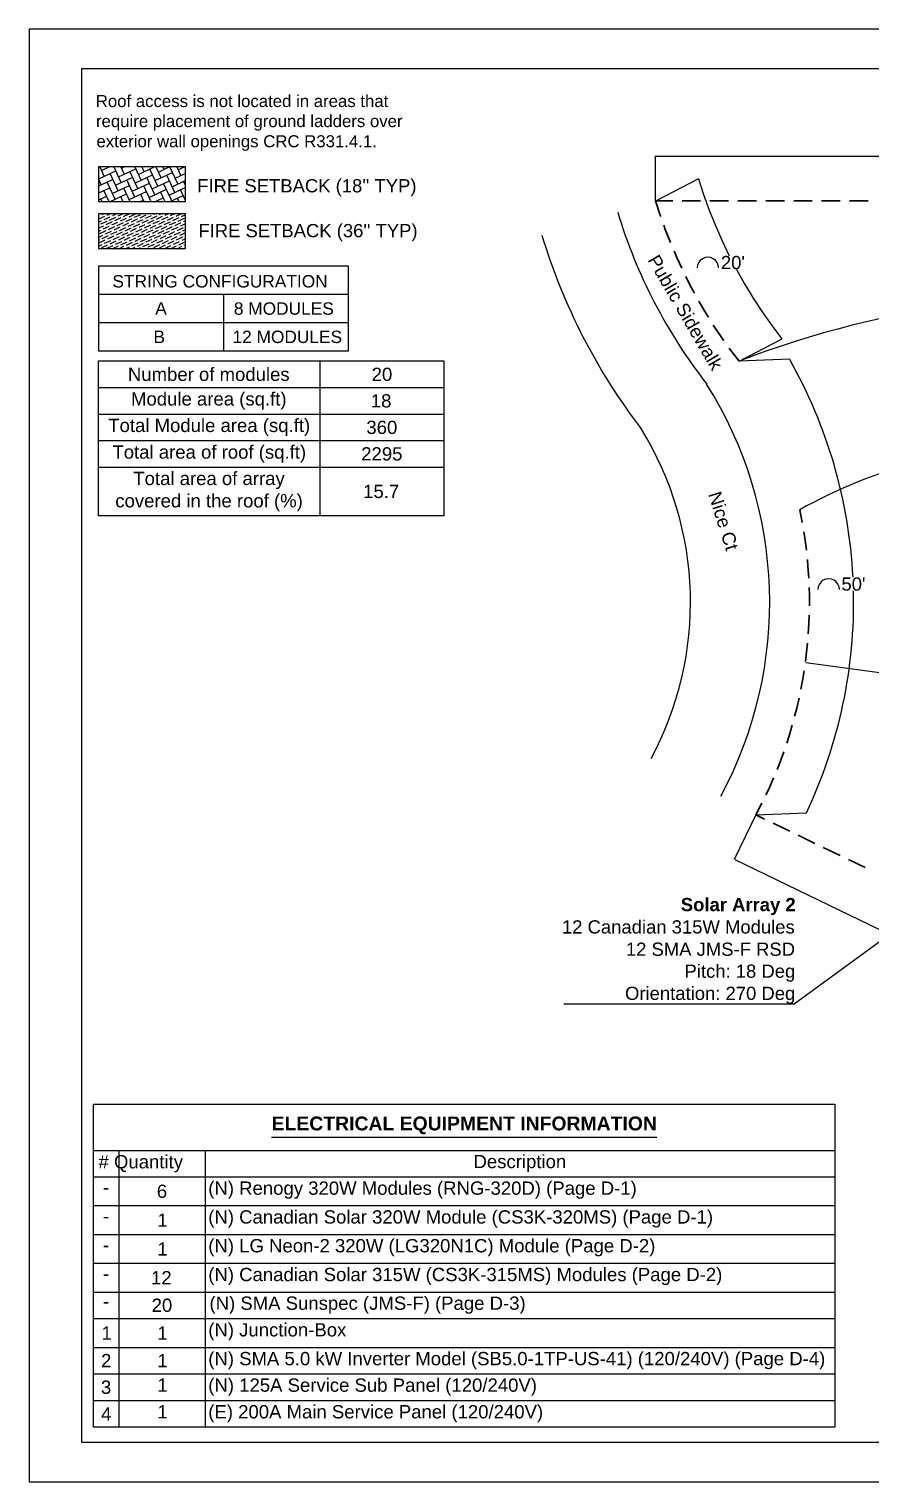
# Model space of a CAD drawing. Header units: millimetres. Extents: x -419 to 20046, y -14642 to 2638.
# Drawn here: x 2136 to 2774, y -9578 to -8478 of the extents above; entities that cross this region are included whole.
import ezdxf

# ---------------------------------------------------------------- set-up
doc = ezdxf.new("R2010")
doc.units = ezdxf.units.MM
doc.layers.add('PDF2_0', color=7, linetype='Continuous', true_color=0x636466)
for name, color, linetype in [('PDF2_PDF2_Geometry', 7, 'Continuous'), ('PDF2_PDF_Geometry', 7, 'Continuous'), ('PDF2_Text', 7, 'Continuous')]:
    doc.layers.add(name, color=color, linetype=linetype)
doc.styles.add('PDF Arial', font='arial.ttf')
doc.styles.add('PDF Arial Bold', font='arialbd.ttf')

msp = doc.modelspace()

# ---------------------------------------------------------------- linework, layer by layer
at = {"layer": 'PDF2_0', "color": 7, "lineweight": 25}
for points in [[(2136.461, -8478.063), (2136.461, -9577.972), (3836.32, -9577.972), (3836.32, -8478.063)], [(2189.227, -8582.232), (2254.707, -8582.232), (2254.707, -8608.933), (2189.227, -8608.933)], [(2189.227, -8617.742), (2254.707, -8617.742), (2254.707, -8644.352), (2189.227, -8644.352)], [(2450.422, -8846.515), (2189.045, -8846.515), (2189.045, -8729.359), (2450.422, -8729.359)], [(2746.583, -9536.558), (2185.14, -9536.558), (2185.14, -9292.073), (2746.583, -9292.073)]]:
    msp.add_lwpolyline(points, close=True, dxfattribs=at)
for points in [[(2610.808, -8608.025), (2610.808, -8574.058)], [(2610.99, -8574.24), (2935.759, -8574.24)], [(2610.899, -8608.025), (2643.412, -8591.132)], [(2643.322, -8591.405), (2647.136, -8603.302), (2651.404, -8615.199), (2656.036, -8626.824), (2661.122, -8638.358), (2666.571, -8649.711)], [(2671.93, -8660.064), (2678.105, -8670.962), (2684.644, -8681.77), (2691.456, -8692.214), (2698.721, -8702.476), (2706.259, -8712.466)], [(2712.435, -8728.087), (2674.109, -8729.45), (2706.532, -8712.557)], [(2356.515, -8729.359), (2356.515, -8846.515)], [(2189.045, -8749.521), (2450.422, -8749.521)], [(2189.045, -8769.592), (2450.422, -8769.592)], [(2189.045, -8789.663), (2450.422, -8789.663)], [(2189.045, -8809.734), (2450.422, -8809.734)], [(2724.241, -8957.587), (2724.241, -8957.496)], [(2724.423, -8957.678), (2828.683, -8971.846)], [(2949.109, -9045.863), (2715.614, -9216.149), (2541.423, -9216.149)], [(2686.733, -9073.018), (2670.386, -9106.803)], [(2686.824, -9072.927), (2725.15, -9071.474)], [(2670.658, -9106.712), (2804.707, -9171.557)], [(2185.14, -9326.948), (2746.583, -9326.948)], [(2204.303, -9326.948), (2204.303, -9536.558)], [(2269.692, -9326.948), (2269.692, -9536.558)], [(2320.097, -9316.867), (2417.001, -9316.867), (2611.807, -9316.867)], [(2185.14, -9347.11), (2746.583, -9347.11)], [(2185.14, -9368.815), (2746.583, -9368.815)], [(2185.14, -9390.612), (2746.583, -9390.612)], [(2185.14, -9412.409), (2746.583, -9412.409)], [(2185.14, -9434.205), (2746.583, -9434.205)], [(2185.14, -9454.276), (2746.583, -9454.276)], [(2185.14, -9476.073), (2746.583, -9476.073)], [(2185.14, -9496.144), (2746.583, -9496.144)], [(2185.14, -9516.396), (2746.583, -9516.396)]]:
    msp.add_lwpolyline(points, dxfattribs=at)
at = {"layer": 'PDF2_0', "color": 132, "lineweight": 25, "true_color": 0x00c1c1}
for points in [[(2189.227, -8591.496), (2202.123, -8585.502)], [(2193.404, -8589.498), (2190.044, -8582.232)], [(2191.406, -8585.138), (2197.673, -8582.232)], [(2195.766, -8583.14), (2195.311, -8582.232)], [(2203.848, -8600.577), (2197.764, -8587.5)], [(2206.21, -8594.22), (2200.67, -8582.232)], [(2201.85, -8596.218), (2214.928, -8590.133)], [(2204.212, -8589.861), (2217.199, -8583.776)], [(2208.48, -8587.772), (2205.937, -8582.232)], [(2206.482, -8583.413), (2209.025, -8582.232)], [(2218.924, -8598.852), (2212.84, -8585.774)], [(2221.286, -8592.404), (2216.563, -8582.232)], [(2216.926, -8594.493), (2230.004, -8588.408)], [(2219.288, -8588.135), (2231.73, -8582.232)], [(2223.556, -8586.046), (2221.831, -8582.232)], [(2234, -8597.126), (2227.915, -8584.048)], [(2232.002, -8592.767), (2245.08, -8586.682)], [(2236.362, -8590.678), (2232.456, -8582.232)], [(2234.364, -8586.319), (2243.082, -8582.232)], [(2238.632, -8584.321), (2237.724, -8582.232)], [(2246.806, -8601.758), (2240.721, -8588.68)], [(2249.076, -8595.31), (2242.991, -8582.323)], [(2247.078, -8591.041), (2254.707, -8587.5)], [(2251.438, -8588.953), (2248.35, -8582.232)], [(2249.44, -8584.593), (2254.435, -8582.232)], [(2253.799, -8582.595), (2253.617, -8582.232)], [(2189.227, -8596.763), (2199.852, -8591.859)], [(2191.134, -8595.946), (2189.227, -8591.859)], [(2189.227, -8602.121), (2197.491, -8598.216)], [(2197.128, -8608.933), (2193.132, -8600.305)], [(2201.578, -8606.935), (2195.493, -8593.857)], [(2199.489, -8602.575), (2212.567, -8596.491)], [(2213.021, -8608.933), (2208.208, -8598.489)], [(2216.654, -8605.209), (2210.569, -8592.131)], [(2212.295, -8607.207), (2225.373, -8601.122)], [(2214.565, -8600.85), (2227.643, -8594.765)], [(2228.914, -8608.933), (2223.284, -8596.763)], [(2231.73, -8603.484), (2225.645, -8590.406)], [(2227.371, -8605.482), (2240.449, -8599.397)], [(2229.641, -8599.124), (2242.719, -8593.039)], [(2244.445, -8608.115), (2238.36, -8595.038)], [(2242.447, -8603.756), (2254.707, -8598.035)], [(2244.717, -8597.399), (2254.707, -8592.767)], [(2254.707, -8607.298), (2251.165, -8599.669)], [(2254.707, -8595.946), (2253.436, -8593.312)], [(2189.227, -8607.389), (2195.13, -8604.573)], [(2191.86, -8608.933), (2190.861, -8606.662)], [(2197.309, -8608.933), (2210.297, -8602.848)], [(2207.754, -8608.933), (2205.937, -8604.937)], [(2220.014, -8608.933), (2223.011, -8607.48)], [(2223.647, -8608.933), (2221.013, -8603.211)], [(2231.367, -8608.933), (2238.087, -8605.754)], [(2234.273, -8608.933), (2233.728, -8607.843)], [(2239.54, -8608.933), (2236.089, -8601.395)], [(2242.81, -8608.933), (2253.163, -8604.029)], [(2250.166, -8608.933), (2248.804, -8606.117)]]:
    msp.add_lwpolyline(points, dxfattribs=at)
at = {"layer": 'PDF2_0', "color": 7, "lineweight": 30}
for points in [[(2623.796, -8608.025), (2610.808, -8608.025), (2614.35, -8619.014), (2614.714, -8619.922)], [(2644.866, -8608.025), (2630.789, -8608.025)], [(2666.026, -8608.025), (2651.949, -8608.025)], [(2687.187, -8608.025), (2673.11, -8608.025)], [(2708.348, -8608.025), (2694.18, -8608.025)], [(2729.418, -8608.025), (2715.341, -8608.025)], [(2750.579, -8608.025), (2736.502, -8608.025)], [(2771.74, -8608.025), (2757.663, -8608.025)], [(2617.075, -8626.552), (2618.165, -8629.821), (2622.07, -8639.72)], [(2624.795, -8646.259), (2626.883, -8651.073), (2630.607, -8659.065)], [(2633.695, -8665.422), (2636.783, -8671.689), (2640.143, -8677.955)], [(2643.594, -8684.04), (2648.044, -8691.76), (2650.769, -8696.21)], [(2654.492, -8702.113), (2660.486, -8711.013), (2662.394, -8713.829)], [(2666.48, -8719.55), (2667.116, -8720.368), (2674.018, -8729.45)], [(2721.88, -8851.692), (2719.973, -8842.065)], [(2724.968, -8872.58), (2723.787, -8863.317), (2722.97, -8858.594)], [(2726.784, -8893.65), (2726.149, -8884.841), (2725.694, -8879.573)], [(2727.238, -8914.811), (2727.238, -8906.456), (2727.057, -8900.734)], [(2726.421, -8935.881), (2726.875, -8928.071), (2727.057, -8921.804)], [(2724.241, -8956.951), (2725.15, -8949.686), (2725.876, -8942.965)], [(2720.79, -8977.749), (2722.062, -8971.119), (2723.242, -8963.944)], [(2716.068, -8998.365), (2717.702, -8992.28), (2719.428, -8984.651)], [(2710.074, -9018.617), (2711.89, -9013.168), (2714.251, -9005.176)], [(2702.808, -9038.507), (2704.806, -9033.602), (2707.803, -9025.338)], [(2694.362, -9057.851), (2696.451, -9053.583), (2700.174, -9045.046)], [(2693.363, -9076.106), (2686.733, -9072.927), (2691.274, -9064.208)], [(2712.435, -9085.369), (2699.72, -9079.194)], [(2731.416, -9094.542), (2718.792, -9088.366)], [(2750.488, -9103.715), (2737.773, -9097.63)], [(2769.56, -9112.887), (2756.845, -9106.803)]]:
    msp.add_lwpolyline(points, dxfattribs=at)
at = {"layer": 'PDF2_0', "lineweight": 25}
for points in [[(2189.227, -8619.559), (2189.59, -8619.377)], [(2189.227, -8621.829), (2193.768, -8619.74)], [(2189.227, -8624.1), (2191.315, -8623.191)], [(2190.498, -8619.014), (2190.498, -8619.014)], [(2191.497, -8618.56), (2193.223, -8617.742)], [(2192.224, -8622.737), (2192.224, -8622.737)], [(2193.223, -8622.283), (2197.854, -8620.104)], [(2194.676, -8619.286), (2194.676, -8619.286)], [(2195.584, -8618.923), (2198.127, -8617.742)], [(2196.401, -8623.101), (2196.401, -8623.101)], [(2197.309, -8622.646), (2202.032, -8620.467)], [(2198.763, -8619.649), (2198.763, -8619.649)], [(2199.762, -8619.195), (2202.94, -8617.742)], [(2201.487, -8622.919), (2206.119, -8620.83)], [(2202.94, -8620.013), (2202.94, -8620.013)], [(2203.848, -8619.559), (2207.844, -8617.742)], [(2205.665, -8623.282), (2210.297, -8621.103)], [(2207.118, -8620.376), (2207.118, -8620.376)], [(2208.026, -8619.922), (2212.658, -8617.742)], [(2209.752, -8623.645), (2214.474, -8621.466)], [(2211.205, -8620.648), (2211.205, -8620.648)], [(2212.204, -8620.285), (2216.836, -8618.106)], [(2213.929, -8624.009), (2218.561, -8621.829)], [(2215.382, -8621.012), (2215.382, -8621.012)], [(2216.291, -8620.558), (2221.013, -8618.378)], [(2218.016, -8624.372), (2222.739, -8622.192)], [(2219.56, -8621.375), (2219.56, -8621.375)], [(2220.468, -8620.921), (2225.1, -8618.741)], [(2221.921, -8618.015), (2221.921, -8618.015)], [(2222.194, -8624.644), (2226.826, -8622.465)], [(2223.647, -8621.738), (2223.647, -8621.738)], [(2224.555, -8621.284), (2229.278, -8619.105)], [(2226.099, -8618.287), (2226.099, -8618.287)], [(2226.372, -8625.008), (2231.003, -8622.828)], [(2227.007, -8617.924), (2227.371, -8617.742)], [(2227.825, -8622.102), (2227.825, -8622.102)], [(2228.733, -8621.647), (2233.455, -8619.468)], [(2230.186, -8618.65), (2230.186, -8618.65)], [(2230.458, -8625.371), (2235.181, -8623.191)], [(2231.094, -8618.196), (2232.275, -8617.742)], [(2231.912, -8622.374), (2231.912, -8622.374)], [(2232.911, -8622.011), (2237.542, -8619.831)], [(2234.364, -8619.014), (2234.364, -8619.014)], [(2235.272, -8618.56), (2237.088, -8617.742)], [(2236.089, -8622.737), (2236.089, -8622.737)], [(2236.997, -8622.283), (2241.72, -8620.104)], [(2238.45, -8619.377), (2238.45, -8619.377)], [(2239.45, -8618.923), (2241.992, -8617.742)], [(2240.267, -8623.101), (2240.267, -8623.101)], [(2241.175, -8622.646), (2245.807, -8620.467)], [(2242.628, -8619.74), (2242.628, -8619.74)], [(2243.536, -8619.286), (2246.897, -8617.742)], [(2245.353, -8623.01), (2249.985, -8620.83)], [(2246.806, -8620.013), (2246.806, -8620.013)], [(2247.714, -8619.649), (2251.801, -8617.742)], [(2249.44, -8623.373), (2254.162, -8621.193)], [(2250.893, -8620.376), (2250.893, -8620.376)], [(2251.892, -8619.922), (2254.707, -8618.65)], [(2253.617, -8623.736), (2254.707, -8623.191)], [(2189.227, -8628.641), (2193.041, -8626.915)], [(2189.227, -8631.002), (2190.68, -8630.275)], [(2189.227, -8635.543), (2192.405, -8633.999)], [(2189.862, -8626.098), (2189.862, -8626.098)], [(2190.135, -8632.818), (2194.857, -8630.639)], [(2190.771, -8625.644), (2195.493, -8623.464)], [(2191.588, -8629.821), (2191.588, -8629.821)], [(2192.496, -8629.367), (2197.219, -8627.187)], [(2193.313, -8633.545), (2193.313, -8633.545)], [(2194.04, -8626.461), (2194.04, -8626.461)], [(2194.312, -8633.181), (2198.944, -8631.002)], [(2194.948, -8626.007), (2199.58, -8623.827)], [(2195.766, -8630.184), (2195.766, -8630.184)], [(2196.674, -8629.73), (2201.396, -8627.551)], [(2197.491, -8633.908), (2197.491, -8633.908)], [(2198.127, -8626.824), (2198.127, -8626.824)], [(2198.399, -8633.454), (2203.122, -8631.274)], [(2199.126, -8626.37), (2203.758, -8624.19)], [(2199.852, -8630.548), (2199.852, -8630.548)], [(2200.579, -8623.373), (2200.579, -8623.373)], [(2200.851, -8630.094), (2205.483, -8627.914)], [(2201.669, -8634.271), (2201.669, -8634.271)], [(2202.305, -8627.097), (2202.305, -8627.097)], [(2202.577, -8633.817), (2207.209, -8631.638)], [(2203.213, -8626.733), (2207.935, -8624.554)], [(2204.03, -8630.911), (2204.03, -8630.911)], [(2204.666, -8623.736), (2204.666, -8623.736)], [(2204.938, -8630.457), (2209.661, -8628.277)], [(2206.391, -8627.46), (2206.391, -8627.46)], [(2206.755, -8634.18), (2211.386, -8632.001)], [(2207.39, -8627.006), (2212.022, -8624.826)], [(2208.208, -8631.183), (2208.208, -8631.183)], [(2208.843, -8624.1), (2208.843, -8624.1)], [(2209.116, -8630.82), (2213.748, -8628.641)], [(2210.569, -8627.823), (2210.569, -8627.823)], [(2210.842, -8634.544), (2215.564, -8632.364)], [(2211.477, -8627.369), (2216.2, -8625.189)], [(2212.295, -8631.547), (2212.295, -8631.547)], [(2212.93, -8624.463), (2212.93, -8624.463)], [(2213.294, -8631.093), (2217.925, -8628.913)], [(2214.747, -8628.186), (2214.747, -8628.186)], [(2215.019, -8634.907), (2219.651, -8632.727)], [(2215.655, -8627.732), (2220.287, -8625.553)], [(2216.472, -8631.91), (2216.472, -8631.91)], [(2217.108, -8624.735), (2217.108, -8624.735)], [(2217.38, -8631.456), (2222.103, -8629.276)], [(2218.834, -8628.55), (2218.834, -8628.55)], [(2219.106, -8635.179), (2223.829, -8633)], [(2219.833, -8628.096), (2224.464, -8625.916)], [(2220.559, -8632.273), (2220.559, -8632.273)], [(2221.286, -8625.099), (2221.286, -8625.099)], [(2221.558, -8631.819), (2226.19, -8629.64)], [(2223.011, -8628.822), (2223.011, -8628.822)], [(2223.284, -8635.543), (2227.915, -8633.363)], [(2223.919, -8628.459), (2228.642, -8626.279)], [(2224.737, -8632.637), (2224.737, -8632.637)], [(2225.373, -8625.462), (2225.373, -8625.462)], [(2225.645, -8632.182), (2230.368, -8630.003)], [(2227.189, -8629.185), (2227.189, -8629.185)], [(2227.461, -8635.906), (2232.093, -8633.726)], [(2228.097, -8628.731), (2232.729, -8626.552)], [(2228.914, -8632.909), (2228.914, -8632.909)], [(2229.55, -8625.825), (2229.55, -8625.825)], [(2229.823, -8632.546), (2234.454, -8630.366)], [(2231.276, -8629.549), (2231.276, -8629.549)], [(2231.548, -8636.269), (2236.271, -8634.09)], [(2232.184, -8629.095), (2236.907, -8626.915)], [(2233.001, -8633.272), (2233.001, -8633.272)], [(2233.728, -8626.188), (2233.728, -8626.188)], [(2234, -8632.818), (2238.632, -8630.639)], [(2234.636, -8625.734), (2239.268, -8623.555)], [(2235.453, -8629.912), (2235.453, -8629.912)], [(2236.362, -8629.458), (2241.084, -8627.278)], [(2237.179, -8633.636), (2237.179, -8633.636)], [(2237.815, -8626.461), (2237.815, -8626.461)], [(2238.087, -8633.181), (2242.81, -8631.002)], [(2238.723, -8626.098), (2243.446, -8623.918)], [(2239.54, -8630.275), (2239.54, -8630.275)], [(2240.539, -8629.821), (2245.171, -8627.642)], [(2241.357, -8633.999), (2241.357, -8633.999)], [(2241.992, -8626.824), (2241.992, -8626.824)], [(2242.265, -8633.545), (2246.897, -8631.365)], [(2242.901, -8626.37), (2247.623, -8624.19)], [(2243.718, -8630.548), (2243.718, -8630.548)], [(2244.354, -8623.464), (2244.354, -8623.464)], [(2244.626, -8630.184), (2249.349, -8628.005)], [(2245.444, -8634.271), (2245.444, -8634.271)], [(2246.079, -8627.187), (2246.079, -8627.187)], [(2246.352, -8633.908), (2251.074, -8631.728)], [(2247.078, -8626.733), (2251.71, -8624.554)], [(2247.896, -8630.911), (2247.896, -8630.911)], [(2248.531, -8623.827), (2248.531, -8623.827)], [(2248.804, -8630.457), (2253.436, -8628.277)], [(2250.257, -8627.551), (2250.257, -8627.551)], [(2250.529, -8634.18), (2254.707, -8632.273)], [(2251.165, -8627.097), (2254.707, -8625.462)], [(2251.983, -8631.274), (2251.983, -8631.274)], [(2252.618, -8624.1), (2252.618, -8624.1)], [(2252.982, -8630.82), (2254.707, -8630.003)], [(2254.435, -8627.914), (2254.435, -8627.914)], [(2189.227, -8637.813), (2190.044, -8637.45)], [(2189.227, -8642.354), (2191.77, -8641.174)], [(2189.499, -8639.902), (2194.131, -8637.722)], [(2190.316, -8644.08), (2190.316, -8644.08)], [(2190.952, -8636.996), (2190.952, -8636.996)], [(2191.225, -8643.716), (2195.856, -8641.537)], [(2191.86, -8636.542), (2196.583, -8634.362)], [(2192.678, -8640.719), (2192.678, -8640.719)], [(2193.586, -8640.265), (2198.308, -8638.086)], [(2195.13, -8637.359), (2195.13, -8637.359)], [(2195.402, -8643.989), (2200.034, -8641.809)], [(2196.038, -8636.905), (2200.67, -8634.725)], [(2196.855, -8641.083), (2196.855, -8641.083)], [(2197.764, -8640.629), (2202.486, -8638.449)], [(2199.217, -8637.632), (2199.217, -8637.632)], [(2199.489, -8644.352), (2204.212, -8642.173)], [(2200.125, -8637.268), (2204.847, -8635.089)], [(2200.942, -8641.446), (2200.942, -8641.446)], [(2201.941, -8640.992), (2206.573, -8638.812)], [(2203.394, -8637.995), (2203.394, -8637.995)], [(2204.303, -8637.541), (2209.025, -8635.361)], [(2204.393, -8644.352), (2208.299, -8642.536)], [(2205.12, -8641.718), (2205.12, -8641.718)], [(2205.756, -8634.635), (2205.756, -8634.635)], [(2206.028, -8641.355), (2210.751, -8639.176)], [(2207.481, -8638.358), (2207.481, -8638.358)], [(2208.48, -8637.904), (2213.112, -8635.724)], [(2209.298, -8642.082), (2209.298, -8642.082)], [(2209.298, -8644.352), (2212.476, -8642.899)], [(2209.933, -8634.998), (2209.933, -8634.998)], [(2210.206, -8641.628), (2214.838, -8639.448)], [(2211.659, -8638.721), (2211.659, -8638.721)], [(2212.567, -8638.267), (2217.29, -8636.088)], [(2213.384, -8642.445), (2213.384, -8642.445)], [(2214.02, -8635.27), (2214.02, -8635.27)], [(2214.202, -8644.352), (2216.654, -8643.172)], [(2214.383, -8641.991), (2219.015, -8639.811)], [(2215.837, -8639.085), (2215.837, -8639.085)], [(2216.745, -8638.631), (2221.377, -8636.451)], [(2217.562, -8642.808), (2217.562, -8642.808)], [(2218.198, -8635.634), (2218.198, -8635.634)], [(2218.47, -8642.354), (2223.193, -8640.175)], [(2219.015, -8644.352), (2220.741, -8643.535)], [(2219.923, -8639.357), (2219.923, -8639.357)], [(2220.922, -8638.994), (2225.554, -8636.814)], [(2221.649, -8643.081), (2221.649, -8643.081)], [(2222.376, -8635.997), (2222.376, -8635.997)], [(2222.648, -8642.717), (2227.28, -8640.538)], [(2223.919, -8644.352), (2224.918, -8643.898)], [(2224.101, -8639.72), (2224.101, -8639.72)], [(2225.009, -8639.266), (2229.732, -8637.087)], [(2225.827, -8643.444), (2225.827, -8643.444)], [(2226.462, -8636.36), (2226.462, -8636.36)], [(2226.735, -8642.99), (2231.457, -8640.81)], [(2228.279, -8640.084), (2228.279, -8640.084)], [(2228.824, -8644.352), (2229.005, -8644.261)], [(2229.187, -8639.63), (2233.819, -8637.45)], [(2230.004, -8643.807), (2230.004, -8643.807)], [(2230.64, -8636.723), (2230.64, -8636.723)], [(2230.913, -8643.353), (2235.544, -8641.174)], [(2232.366, -8640.447), (2232.366, -8640.447)], [(2233.274, -8639.993), (2237.996, -8637.813)], [(2234.091, -8644.171), (2234.091, -8644.171)], [(2234.818, -8636.996), (2234.818, -8636.996)], [(2235.09, -8643.716), (2239.722, -8641.537)], [(2235.726, -8636.542), (2240.358, -8634.362)], [(2236.543, -8640.719), (2236.543, -8640.719)], [(2237.451, -8640.356), (2242.083, -8638.177)], [(2238.905, -8637.359), (2238.905, -8637.359)], [(2239.177, -8644.08), (2243.9, -8641.9)], [(2239.813, -8636.905), (2244.535, -8634.725)], [(2240.63, -8641.083), (2240.63, -8641.083)], [(2241.629, -8640.629), (2246.261, -8638.449)], [(2243.082, -8637.722), (2243.082, -8637.722)], [(2243.446, -8644.352), (2247.986, -8642.263)], [(2243.99, -8637.268), (2248.713, -8635.089)], [(2244.808, -8641.446), (2244.808, -8641.446)], [(2245.716, -8640.992), (2250.439, -8638.812)], [(2247.169, -8638.086), (2247.169, -8638.086)], [(2248.168, -8637.632), (2252.8, -8635.452)], [(2248.35, -8644.352), (2252.164, -8642.536)], [(2248.985, -8641.809), (2248.985, -8641.809)], [(2249.621, -8634.635), (2249.621, -8634.635)], [(2249.894, -8641.355), (2254.525, -8639.176)], [(2251.347, -8638.358), (2251.347, -8638.358)], [(2252.255, -8637.995), (2254.707, -8636.814)], [(2253.072, -8642.173), (2253.072, -8642.173)], [(2253.254, -8644.352), (2254.707, -8643.716)], [(2253.708, -8634.998), (2253.708, -8634.998)], [(2253.981, -8641.718), (2254.707, -8641.446)]]:
    msp.add_lwpolyline(points, dxfattribs=at)
at = {"layer": 'PDF2_0', "color": 7, "lineweight": 25}
for centre, radius, start, end in [((2965.963, -8500.332), 401.117, 196.870935, 217.91151), ((2966.493, -8500.136), 461.669, 196.878728, 217.491067), ((2650.36, -8658.929), 8.128, 359.999996, 180.000004), ((2943.615, -9432.525), 753.026, 83.715813, 110.978395), ((2387.688, -8912.045), 373.062, 2.923402, 29.52122), ((2387.53, -8912.041), 309.647, 331.732181, 32.255852), ((2387.53, -8912.041), 249.707, 331.732181, 31.640629), ((2908.831, -9178.505), 385.936, 91.395284, 119.311518), ((2741.815, -8902.324), 8.128, 359.999996, 180.000004), ((2387.698, -8912.04), 373.053, 334.725677, 1.323947)]:
    msp.add_arc(centre, radius, start, end, dxfattribs=at)
at = {"layer": 'PDF2_0', "color": 7, "transparency": 33554559}
for points in [[(2610.99, -8574.149), (2610.99, -8574.24), (2610.808, -8574.24)], [(2643.231, -8591.405), (2643.322, -8591.405), (2643.231, -8591.223)], [(2706.35, -8712.466), (2706.259, -8712.557), (2706.441, -8712.648)], [(2712.344, -8728.269), (2712.344, -8728.178), (2712.253, -8728.087)], [(2724.423, -8957.678), (2724.332, -8957.769), (2724.241, -8957.678)], [(2725.059, -9071.383), (2724.968, -9071.565), (2724.968, -9071.565)], [(2670.658, -9106.712), (2670.658, -9106.803), (2670.476, -9106.621)]]:
    msp.add_solid(points, dxfattribs=at)
at = {"layer": 'PDF2_PDF2_Geometry', "lineweight": 25}
msp.add_lwpolyline([(2378.039, -8721.821), (2189.227, -8721.821), (2189.227, -8657.339), (2378.039, -8657.339)], close=True, dxfattribs=at)
for points in [[(2189.227, -8678.773), (2378.039, -8678.773)], [(2283.678, -8678.773), (2283.678, -8721.821)], [(2189.227, -8700.297), (2378.039, -8700.297)]]:
    msp.add_lwpolyline(points, dxfattribs=at)
at = {"layer": 'PDF2_PDF_Geometry', "lineweight": 25}
msp.add_lwpolyline([(3796.36, -8508.033), (3796.36, -9548.001), (2176.421, -9548.001), (2176.421, -8508.033), (3796.36, -8508.033), (3796.36, -9548.001), (3542.884, -9548.001), (3542.884, -9515.216), (3796.36, -9515.216), (3542.884, -9515.216), (3542.884, -9482.248), (3796.36, -9482.248)], dxfattribs=at)

# ---------------------------------------------------------------- texts
at = {"layer": 'PDF2_Text', "attachment_point": 7}
for s, insert, char_height, style in [('Roof access is not located in areas that', (2186.956, -8537.244), 9.0849, 'PDF Arial'), ('require placement of ground ladders over', (2187.138, -8555.024), 9.0849, 'PDF Arial'), ('exterior wall openings CRC R331.4.1.', (2187.501, -8570.281), 9.0849, 'PDF Arial'), ("FIRE SETBACK (18'' TYP)", (2263.789, -8604.698), 9.99966, 'PDF Arial'), ("FIRE SETBACK (36'' TYP)", (2264.606, -8638.664), 9.99966, 'PDF Arial'), ("20'", (2660.214, -8659.962), 9.9997, 'PDF Arial'), ('STRING CONFIGURATION', (2199.58, -8673.847), 9.37471, 'PDF Arial'), ('A', (2232.002, -8694.212), 9.375, 'PDF Arial'), ('8 MODULES', (2291.489, -8694.463), 9.3747, 'PDF Arial'), ('B', (2230.64, -8715.736), 9.375, 'PDF Arial'), ('12 MODULES', (2290.49, -8715.896), 9.3747, 'PDF Arial'), ('Number of modules', (2211.296, -8744.599), 10.0462, 'PDF Arial'), ('20', (2395.84, -8744.606), 10.0462, 'PDF Arial'), ('Module area (sq.ft)', (2213.657, -8766.097), 10.0462, 'PDF Arial'), ('18', (2395.204, -8764.677), 10.0462, 'PDF Arial'), ('Total Module area (sq.ft)', (2196.401, -8786.168), 10.0462, 'PDF Arial'), ('360', (2391.844, -8784.755), 10.0462, 'PDF Arial'), ('Total area of roof (sq.ft)', (2199.58, -8806.33), 10.0462, 'PDF Arial'), ('2295', (2387.939, -8804.819), 10.0462, 'PDF Arial'), ('Total area of array', (2215.382, -8826.31), 10.0462, 'PDF Arial'), ('covered in the roof (%)', (2201.76, -8843.202), 10.0462, 'PDF Arial'), ('15.7', (2389.392, -8833.245), 10.0462, 'PDF Arial'), ("50'", (2751.487, -8903.357), 9.9997, 'PDF Arial'), ('Solar Array 2', (2629.88, -9148.885), 9.99966, 'PDF Arial Bold'), ('12 Canadian 315W Modules', (2539.879, -9162.924), 9.99966, 'PDF Arial'), ('12 SMA JMS-F RSD', (2588.285, -9179.81), 9.99966, 'PDF Arial'), ('Pitch: 18 Deg', (2632.696, -9199.29), 9.99966, 'PDF Arial'), ('Orientation: 270 Deg', (2587.65, -9216.091), 9.99966, 'PDF Arial'), ('ELECTRICAL EQUIPMENT INFORMATION', (2320.097, -9314.832), 10.49965, 'PDF Arial Bold'), ('# Quantity', (2189.045, -9343.615), 10.0462, 'PDF Arial'), ('Description', (2472.945, -9343.451), 10.0462, 'PDF Arial'), ('-', (2192.405, -9359.988), 10.046, 'PDF Arial'), ('6', (2233.183, -9363.083), 10.046, 'PDF Arial'), ('(N) Renogy 320W Modules (RNG-320D) (Page D-1)', (2272.144, -9363.595), 10.0462, 'PDF Arial'), ('-', (2192.405, -9381.784), 10.046, 'PDF Arial'), ('1', (2233.637, -9384.8), 10.046, 'PDF Arial'), ('(N) Canadian Solar 320W Module (CS3K-320MS) (Page D-1)', (2272.144, -9385.392), 10.0462, 'PDF Arial'), ('-', (2192.405, -9403.581), 10.046, 'PDF Arial'), ('1', (2233.637, -9406.596), 10.046, 'PDF Arial'), ('(N) LG Neon-2 320W (LG320N1C) Module (Page D-2)', (2272.144, -9407.188), 10.0462, 'PDF Arial'), ('-', (2192.405, -9425.287), 10.046, 'PDF Arial'), ('12', (2228.824, -9428.393), 10.0462, 'PDF Arial'), ('(N) Canadian Solar 315W (CS3K-315MS) Modules (Page D-2)', (2272.144, -9428.985), 10.0462, 'PDF Arial'), ('(N) SMA Sunspec (JMS-F) (Page D-3)', (2273.053, -9450.691), 10.0462, 'PDF Arial'), ('-', (2192.405, -9446.266), 10.046, 'PDF Arial'), ('20', (2229.278, -9449.362), 10.0462, 'PDF Arial'), ('(N) Junction-Box', (2272.144, -9470.852), 10.0462, 'PDF Arial'), ('1', (2191.315, -9470.26), 10.046, 'PDF Arial'), ('1', (2233.637, -9470.26), 10.046, 'PDF Arial'), ('2', (2190.952, -9491.149), 10.046, 'PDF Arial'), ('1', (2233.637, -9491.149), 10.046, 'PDF Arial'), ('(N) SMA 5.0 kW Inverter Model (SB5.0-1TP-US-41) (120/240V) (Page D-4)', (2272.144, -9492.649), 10.0462, 'PDF Arial'), ('3', (2190.861, -9511.398), 10.046, 'PDF Arial'), ('1', (2233.637, -9509.585), 10.046, 'PDF Arial'), ('(N) 125A Service Sub Panel (120/240V)', (2272.144, -9512.72), 10.0462, 'PDF Arial'), ('4', (2191.043, -9531.472), 10.046, 'PDF Arial'), ('1', (2233.637, -9529.837), 10.046, 'PDF Arial'), ('(E) 200A Main Service Panel (120/240V)', (2272.144, -9532.882), 10.0462, 'PDF Arial')]:
    msp.add_mtext(s, dxfattribs=dict(at, insert=insert, char_height=char_height, style=style))
at = {"layer": 'PDF2_Text', "attachment_point": 7, "style": 'PDF Arial'}
for s, insert, char_height, rotation in [('Public Sidewalk', (2604.304, -8652.884), 9.99966, 300.206822), ('Nice Ct', (2650.424, -8830.128), 9.9997, 287.430041)]:
    msp.add_mtext(s, dxfattribs=dict(at, insert=insert, char_height=char_height, rotation=rotation))

doc.saveas('drawing.dxf')
